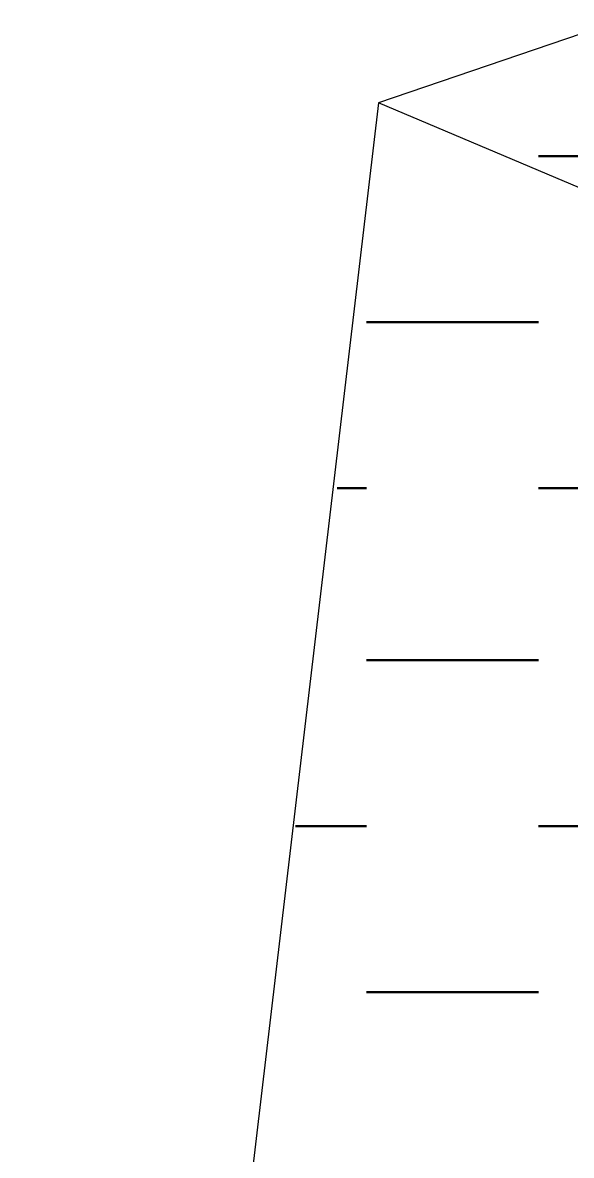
# Model space of a CAD drawing. Header units: inches. Extents: x -351 to 2582, y -266 to 144.
# Drawn here: x 278.5543 to 278.7137, y -57.5998 to -57.2707 of the extents above; entities that cross this region are included whole.
import ezdxf

# ---------------------------------------------------------------- set-up
doc = ezdxf.new("R2010")
doc.units = ezdxf.units.IN
doc.header["$MEASUREMENT"] = 0
doc.layers.add('PDF2_Geometry', color=7, linetype='Continuous')
doc.layers.add('WALL', color=7, linetype='Continuous')

# ---------------------------------------------------------------- blocks, each defined once
blk = doc.blocks.new('A$C5888202B')
at = {"layer": 'PDF2_Geometry', "lineweight": 25}
for p, q in [((-1.37499, -1.75862), (-2.96696, -2.30037)), ((-2.96696, -2.30037), (-3.0779, -3.23966)), ((-2.73584, -2.39837), (-2.96696, -2.30037))]:
    blk.add_line(p, q, dxfattribs=at)
at = {"layer": 'PDF2_Geometry', "lineweight": 50}
for p, q in [((-2.91704, -2.31701), (-2.86527, -2.31701)), ((-2.97066, -2.36879), (-2.91704, -2.36879)), ((-2.9799, -2.42056), (-2.97066, -2.42056)), ((-2.91704, -2.42056), (-2.86527, -2.42056)), ((-2.97066, -2.47418), (-2.91704, -2.47418)), ((-2.99285, -2.52595), (-2.97066, -2.52595)), ((-2.91704, -2.52595), (-2.86527, -2.52595)), ((-2.97066, -2.57772), (-2.91704, -2.57772))]:
    blk.add_line(p, q, dxfattribs=at)

msp = doc.modelspace()

# ---------------------------------------------------------------- block references
at = {"layer": 'WALL', "color": 0, "ltscale": 0.5, "xscale": 0.932005603524069, "yscale": 0.932005603524069, "zscale": 0.932005603524069}
msp.add_blockref('A$C5888202B', (281.42289, -55.14995), dxfattribs=at)

doc.saveas('drawing.dxf')
